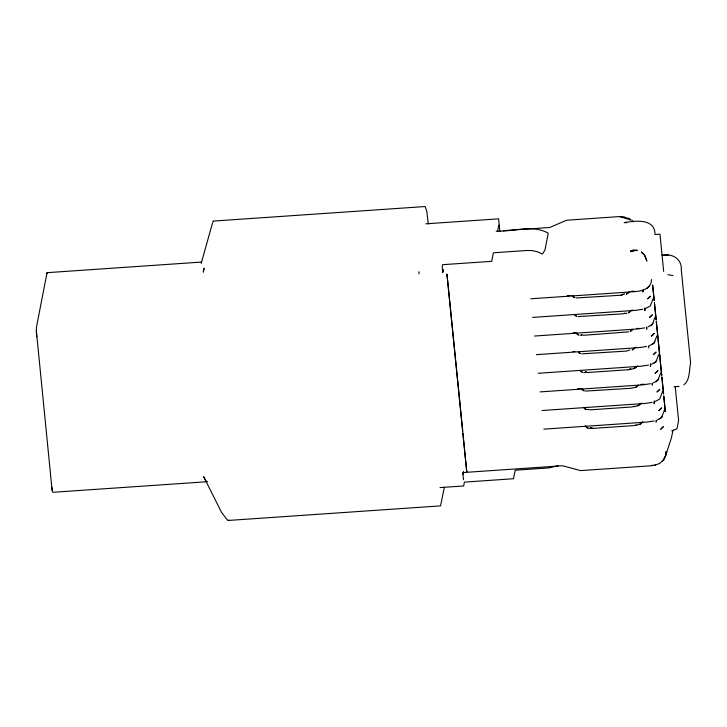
<?xml version="1.0" encoding="UTF-8"?>
<svg xmlns="http://www.w3.org/2000/svg" width="727" height="727" viewBox="0 0 727 727"><rect width="100%" height="100%" fill="white"/><g stroke="black" fill="none" stroke-linecap="round" stroke-linejoin="round"><path stroke-width="1.09" d="M643.059 290.346L642.941 292L643.286 289.964M646.794 327.595L646.676 329.24L646.53 327.25M648.657 346.216L648.539 347.87L648.884 345.834M652.392 383.465L652.273 385.11L652.128 383.12M656.117 420.706L655.999 422.36M645.158 308.584L644.813 310.62L644.922 307.757M650.747 364.454L650.401 366.49L650.52 363.627M654.482 401.704L654.136 403.739L654.245 400.868M656.263 420.997L656.345 420.324M462.963 474.322L463.435 471.905L462.963 474.322L463.499 479.675M213.247 221.426L213.129 222.099L213.211 221.081L425.15 206.541L426.758 211.194L428.294 223.961M665.596 455.865C666.868 443.715 665.896 461.082 662.352 461.045L665.596 455.865L671.475 437.681L673.02 430.157M46.964 273.088A7.788 0.709 86.1 0 1 47.537 273.416L46.964 273.088L36.504 326.923L36.359 330.876L51.79 487.117A7.788 0.709 86.1 0 0 52.453 491.552L51.79 487.117M442.725 272.262L443.197 269.844L442.725 272.262L442.189 266.909L442.625 264.683L491.734 261.311L493.388 252.787L527.284 250.461L532.527 250.633L537.644 251.851L542.397 254.059L544.95 250.115L548.24 233.185C532.291 224.152 513.298 231.868 496.214 231.204M444.361 487.263L440.553 505.874L228.16 520.459L229.078 520.05M497.522 231.568L498.767 225.116M203.96 269.244L204.16 268.245L203.287 272.134L203.66 270.544M201.243 263.183L212.493 223.08M652.273 465.035L652.146 465.516A4.353 1.409 -5.7 0 0 656.172 464.453M530.765 298.788L633.717 291.718C641.314 291.245 651.392 289.228 651.519 279.559M653.2 298.515L650.338 305.931L646.039 308.284M647.902 326.914L652.21 324.551L655.063 317.145M649.765 345.534L654.073 343.171L656.926 335.765M651.637 364.154L655.936 361.801L658.798 354.385M653.5 382.784L657.799 380.421L660.661 373.015M662.524 391.635L659.662 399.041L655.363 401.404M657.226 420.024L661.534 417.661L664.387 410.255M201.397 262.856L201.688 262.056L47.119 272.67M634.662 348.006L632.154 350.005L633.826 348.669M646.712 288.537L649.347 286.038M650.447 325.787L653.082 323.288M652.31 344.407L654.945 341.908M654.173 363.027L656.808 360.528M656.036 381.657L658.671 379.158M659.771 418.897L662.406 416.398M662.233 461.172L659.589 463.481L654.827 465.144M683.871 384.828C690.341 379.821 688.951 370.025 690.605 362.918L681.281 269.799C682.235 258.839 671.584 252.923 661.97 255.322L668.613 255.259M634.017 368.625L636.534 366.626L635.28 368.044L630.6 369.48M635.88 387.246L638.397 385.246L635.88 387.246L630.545 388.318L585.562 391.081M637.752 405.866L640.26 403.867L639.015 405.284L634.335 406.729M639.615 424.495L642.123 422.496L640.878 423.905L636.198 425.35M631.036 310.593L631.254 310.42A1.945 0.627 -5.7 0 1 632.49 310.038M636.625 366.453L636.852 366.29A1.945 0.627 -5.7 0 1 637.606 366.008M640.36 403.703L640.578 403.53A1.945 0.627 -5.7 0 1 641.814 403.158M642.223 422.323L642.45 422.16A1.945 0.627 -5.7 0 1 642.777 422.005M576.238 297.97L621.221 295.207L624.284 293.926M585.335 371.897L587.307 372.533L628.682 369.698L630.727 368.843M640.405 423.005L642.45 422.16M558.109 465.689L549.058 467.888L515.17 470.215L513.507 478.739L464.399 482.11L463.644 485.954L440.017 487.581M621.221 295.207L624.166 294.053M625.047 313.055L623.094 313.828L578.101 316.59M629.764 349.923L626.819 351.068L581.827 353.84M628.682 369.698L630.645 368.925M634.371 406.175L632.417 406.938L591.033 409.783L585.98 409.419L584.163 407.847A7.397 2.39 -5.7 0 0 585.98 409.419M636.243 424.795L634.28 425.559L592.896 428.403L590.933 427.767M671.73 430.847L676.955 428.875L678.6 420.415L675.21 386.555M625.011 313.61L626.828 313.246M628.691 331.866L583.572 335.292L581.609 334.656M642.886 309.229L635.589 310.347L532.637 317.408M644.749 327.859L637.452 328.967L534.499 336.038M646.621 346.479L639.315 347.588L536.362 354.658M648.484 365.099L641.178 366.208L538.225 373.278M650.347 383.72L643.05 384.837L540.097 391.898M652.21 402.349L644.913 403.458L541.96 410.528M654.082 420.969L646.776 422.078L543.823 429.148M425.877 223.825L498.622 218.836L499.867 231.231M619.986 216.546L566.497 220.245L549.748 227.478L503.329 230.668M567.314 295.744L570.222 295.544M631.127 291.363L634.026 291.163M572.985 332.857L574.912 332.721M636.788 328.477L638.724 328.34M572.912 351.614L574.848 351.477M577.611 388.791L580.509 388.591M640.451 384.474L644.322 384.21M674.174 386.746L679.091 386.41M52.871 492.297L207.25 481.71M462.999 472.55L562.507 465.743L580.655 470.596L651.955 465.725M626.738 222.726L624.157 222.58C634.889 220.835 655.054 217.964 655.045 234.521L659.952 234.185L663.678 271.435M667.895 274.679L672.938 275.588M579.964 335.211L581.691 335.338M583.69 372.46L585.417 372.578M591.015 428.448L587.843 428.049A7.397 2.39 -5.7 0 1 586.026 426.467M572.14 295.498L572.958 295.825M575.866 332.739L576.693 333.066M581.464 388.609L582.291 388.936M585.19 425.849L586.017 426.186M585.29 371.86L587.307 372.533M590.887 427.73L592.896 428.403M206.986 481.592L206.323 480.992M227.496 520.178L221.535 512.326L203.66 476.694L205.505 479.92M586.634 426.994L587.843 428.049M631.908 220.108L633.208 221.799M462.69 431.138L446.978 274.261L466.752 471.768L462.917 433.392M655.972 318.471L656.145 319.626L654.418 302.341L654.464 303.05M657.835 337.092L658.008 338.255L656.281 320.961L656.327 321.67M659.707 355.721L659.952 357.53L658.08 338.9L658.199 340.3M661.57 374.341L661.743 375.495L660.007 358.211L660.061 358.92M663.524 393.516L663.606 394.116L661.879 376.831L661.961 378.258M654.5 303.768L656.063 319.026M656.363 322.388L657.926 337.646M658.235 341.018L659.798 356.266M660.098 359.638L661.661 374.887M418.879 271.744L419.097 273.879M661.924 377.54L663.433 392.962M36.741 336.819A7.788 0.709 86.1 0 1 36.359 330.876M447.005 276.06A12.359 1.127 86.1 0 1 446.978 274.261M466.752 471.768A12.359 1.127 86.1 0 1 466.525 470.996M634.989 347.67A1.945 0.627 -5.7 0 1 636.216 347.288M630.827 250.87L630.718 251.624A4.353 1.409 -5.7 0 0 634.753 250.57L637.461 250.333L633.435 249.924L630.827 250.87M619.84 216.673L630.863 219.945L629.146 218.436L625.892 217.836A6.661 2.154 -5.7 0 0 619.84 216.673M646.83 260.902L644.549 255.086L641.432 252.124L644.549 255.086L646.83 260.902M629.073 292.136L626.556 294.135L629.073 292.136M630.936 310.756L628.419 312.755L630.936 310.756M632.799 329.386L630.291 331.376L632.799 329.386M650.374 296.28L647.739 298.779L650.374 296.28M652.237 314.909L649.602 317.408L652.237 314.909M654.109 333.529L651.465 336.028L654.109 333.529M655.972 352.15L653.337 354.649L655.972 352.15M657.835 370.77L655.2 373.278L657.835 370.77M659.698 389.399L657.063 391.898L659.698 389.399M661.561 408.02L658.926 410.519L661.561 408.02M663.433 426.64L660.798 429.139L663.433 426.64M574.784 297.688L572.967 296.116A7.397 2.39 -5.7 0 0 574.784 297.688M576.656 316.309L574.839 314.736A7.397 2.39 -5.7 0 0 576.656 316.309M578.519 334.929L576.702 333.357A7.397 2.39 -5.7 0 0 578.519 334.929M580.382 353.558L578.565 351.977A7.397 2.39 -5.7 0 0 580.382 353.558M582.245 372.179L580.428 370.606A7.397 2.39 -5.7 0 0 582.245 372.179M584.108 390.799L582.3 389.227A7.397 2.39 -5.7 0 0 584.108 390.799M654.2 300.396L652.637 285.148L654.2 300.396M665.296 411.582L663.787 396.16L665.296 411.582"/></g></svg>
